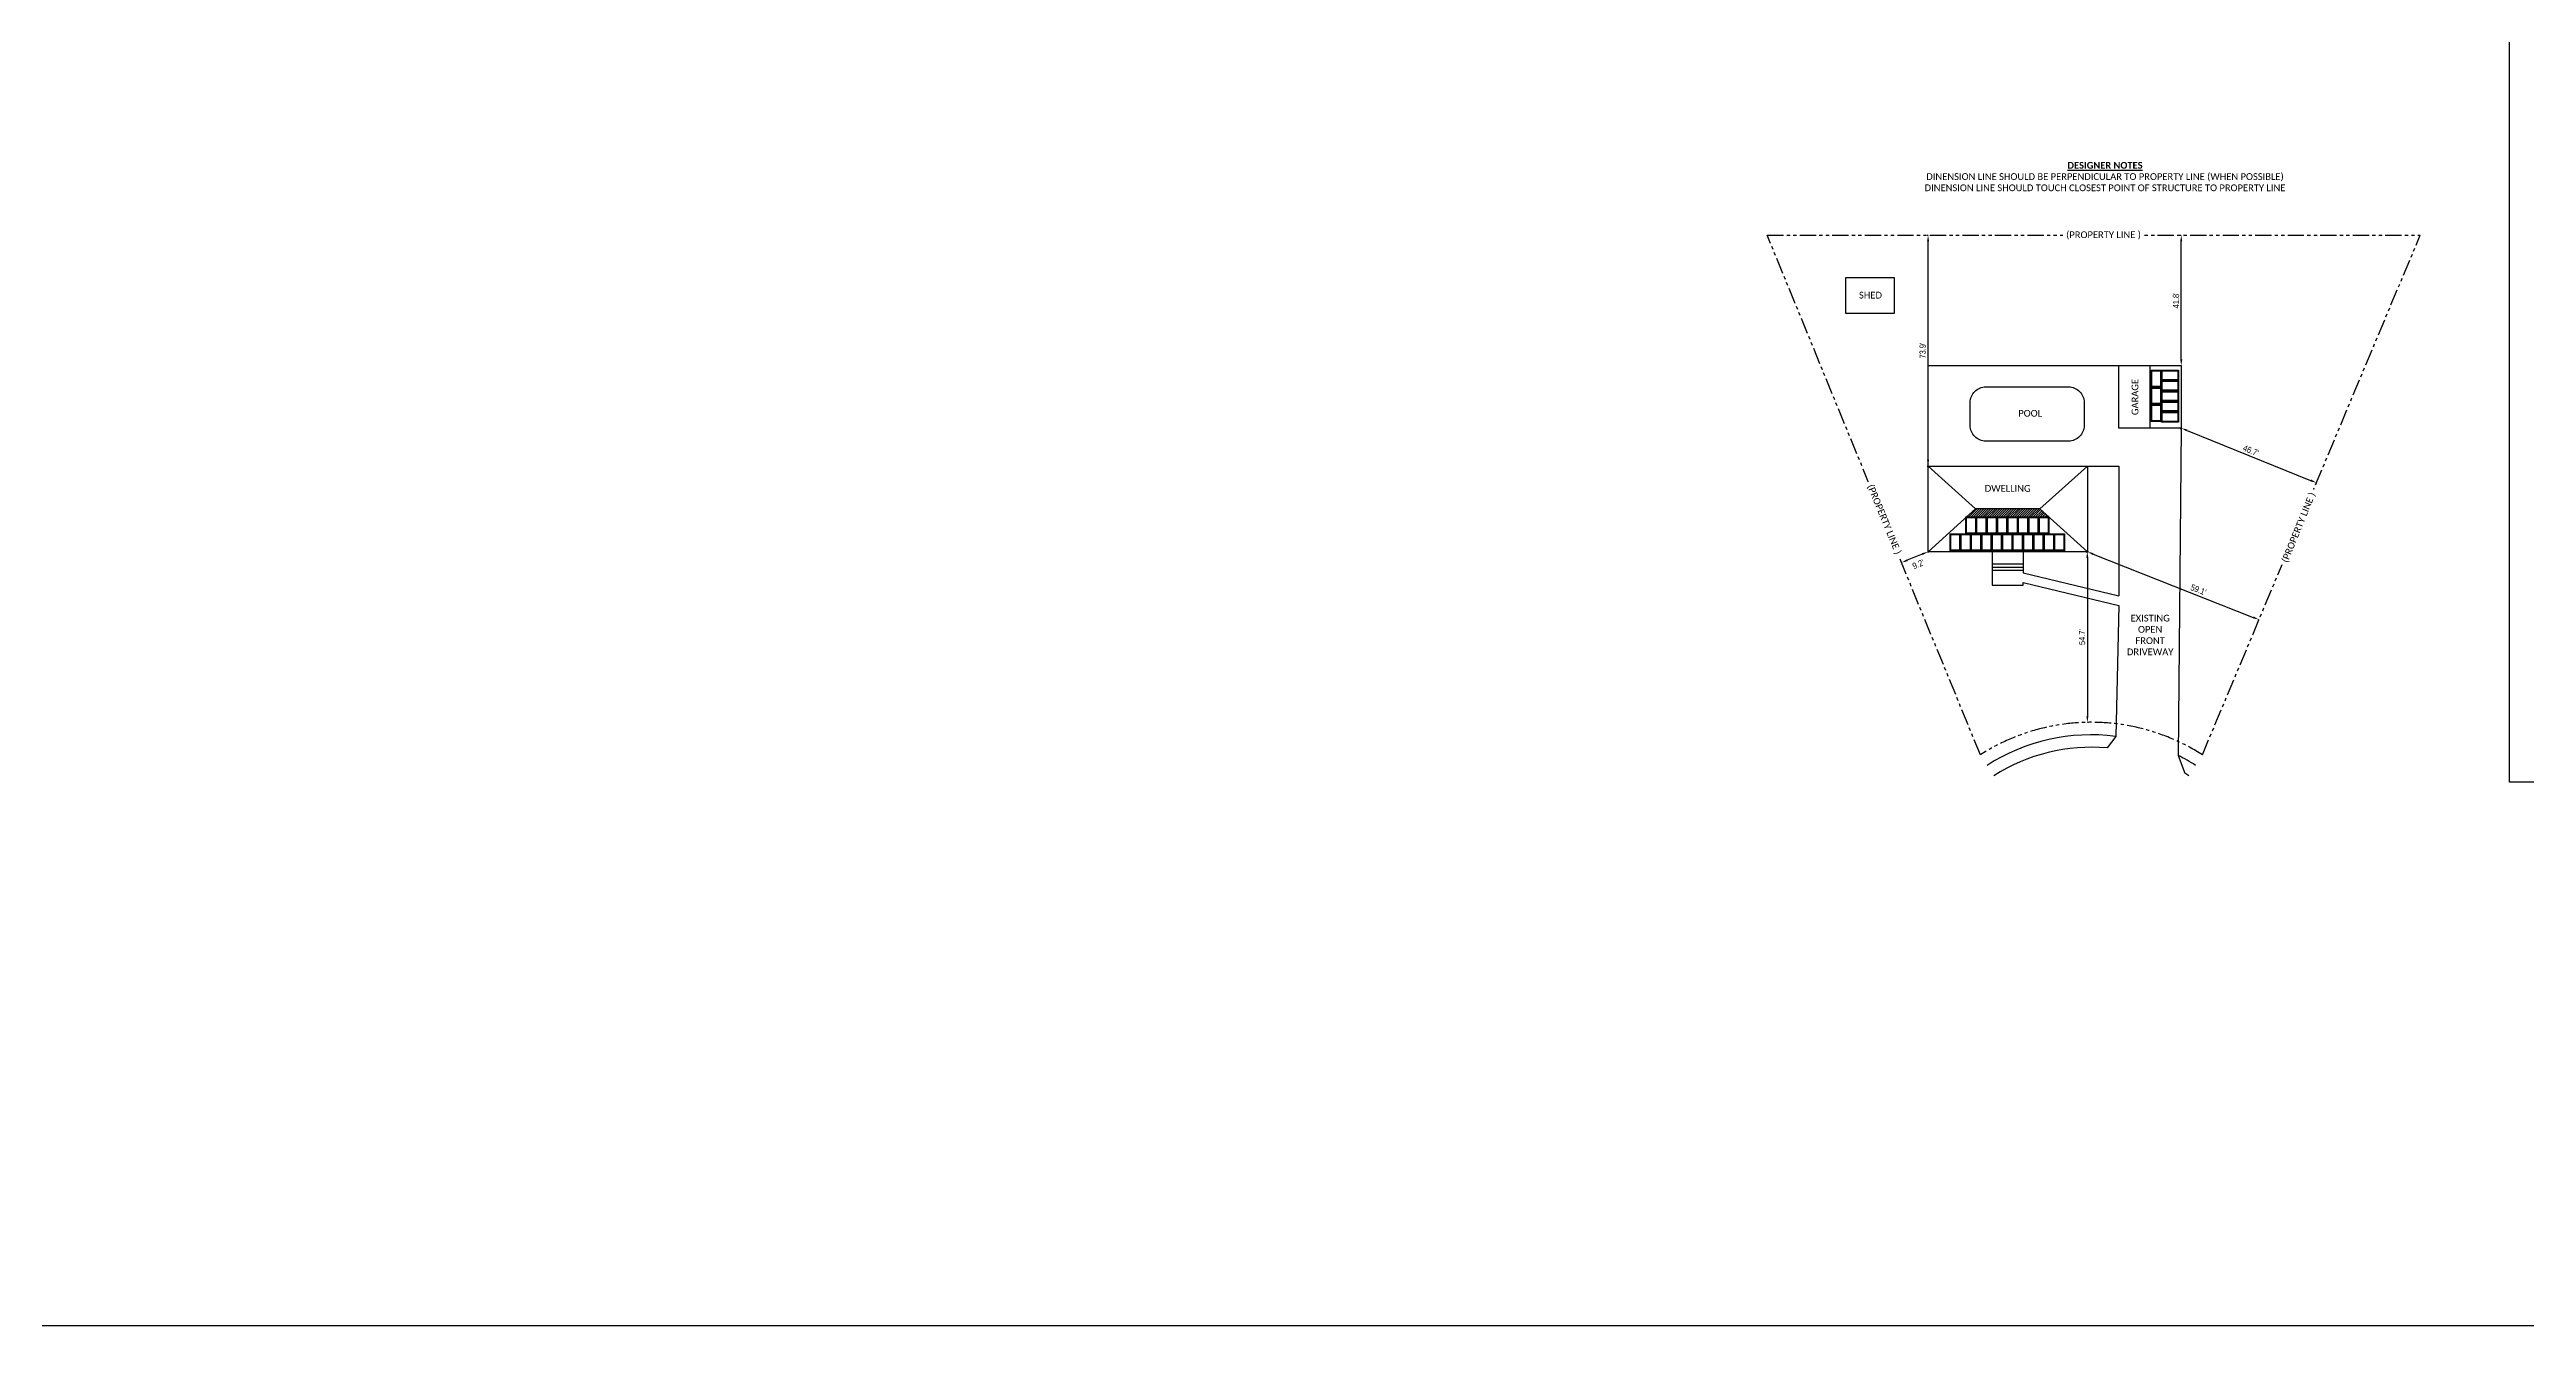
# Model space of a CAD drawing. Header units: feet. Extents: x -13431 to 15277, y 10370 to 29871.
# Drawn here: x -7224 to 2294, y 13448 to 18353 of the extents above; entities that cross this region are included whole.
import ezdxf

# ---------------------------------------------------------------- set-up
doc = ezdxf.new("R2010")
doc.units = ezdxf.units.FT
doc.header["$MEASUREMENT"] = 0
doc.linetypes.add('PHANTOM', pattern=[2.5, 1.25, -0.25, 0.25, -0.25, 0.25, -0.25])
doc.layers.add('LOCKED (NO PRINT)', color=7, linetype='Continuous', plot=False)
doc.layers.add('MODULE FRAME', color=9, linetype='Continuous')
doc.styles.add('1SIXTEENTH', font='technic_.ttf', dxfattribs={"height": 24})
doc.dimstyles.new('DESIGN', dxfattribs={"dimscale": 0, "dimtxt": 24, "dimasz": 24, "dimexe": 0, "dimexo": 4, "dimgap": 8, "dimtad": 1, "dimdec": 1, "dimlfac": 0.083333, "dimzin": 3, "dimdsep": 46, "dimtxsty": '1SIXTEENTH', "dimcen": 24, "dimclrd": 1, "dimclre": 1, "dimclrt": 7, "dimadec": 0, "dimazin": 0, "dimtfac": 1, "dimtdec": 1, "dimtofl": 0, "dimtmove": 2, "dimatfit": 3, "dimfxl": 1, "dimfrac": 2, "dimtolj": 1, "dimtzin": 0, "dimarcsym": 1})

# ---------------------------------------------------------------- blocks, each defined once
blk = doc.blocks.new('*D126')
at = {"color": 1, "lineweight": -2, "transparency": 16777216}
for p, q in [((-105.8, 16376.6), (-107.3, 16380.3)), ((-27.5, 16413), (-85.1, 16389.4)), ((-3.8, 16418.5), (-5.3, 16422.2))]:
    blk.add_line(p, q, dxfattribs=at)
at = {"color": 1, "transparency": 16777216}
for points in [[(-86.7, 16393.1), (-83.6, 16385.7), (-107.3, 16380.3)], [(-29.1, 16416.7), (-26, 16409.3), (-5.3, 16422.2)]]:
    blk.add_solid(points, dxfattribs=at)
at = {"layer": 'Defpoints', "color": 0, "transparency": 16777216}
for p in [(-107.3, 16380.3), (-107.3, 16380.3), (-5.3, 16422.2)]:
    blk.add_point(p, dxfattribs=at)
at = {"color": 7, "transparency": 16777216, "insert": (-43, 16374.1), "char_height": 24, "attachment_point": 5, "rotation": 22.28962, "style": '1SIXTEENTH'}
blk.add_mtext("\\A1;9.2'", dxfattribs=at)
blk = doc.blocks.new('*D127')
at = {"color": 1, "lineweight": -2, "transparency": 16777216}
for p, q in [((610.7, 16422.2), (606.7, 16422.2)), ((606.7, 16398.2), (606.7, 15789.9)), ((610.7, 15765.9), (606.7, 15765.9))]:
    blk.add_line(p, q, dxfattribs=at)
at = {"color": 1, "transparency": 16777216}
for points in [[(602.7, 16398.2), (610.7, 16398.2), (606.7, 16422.2)], [(602.7, 15789.9), (610.7, 15789.9), (606.7, 15765.9)]]:
    blk.add_solid(points, dxfattribs=at)
at = {"layer": 'Defpoints', "color": 0, "transparency": 16777216}
for p in [(606.7, 16422.2), (606.7, 15765.9), (606.7, 15765.9)]:
    blk.add_point(p, dxfattribs=at)
at = {"color": 7, "transparency": 16777216, "insert": (586.4, 16094), "char_height": 24, "attachment_point": 5, "rotation": 90, "style": '1SIXTEENTH'}
blk.add_mtext("\\A1;54.7'", dxfattribs=at)
blk = doc.blocks.new('*D124')
at = {"color": 1, "lineweight": -2, "transparency": 16777216}
for p, q in [((605.2, 16418.4), (606.7, 16422.2)), ((629, 16413.3), (1244.2, 16169.9)), ((1265, 16157.3), (1266.5, 16161.1))]:
    blk.add_line(p, q, dxfattribs=at)
at = {"color": 1, "transparency": 16777216}
for points in [[(630.4, 16417), (627.5, 16409.6), (606.7, 16422.2)], [(1245.6, 16173.6), (1242.7, 16166.2), (1266.5, 16161.1)]]:
    blk.add_solid(points, dxfattribs=at)
at = {"layer": 'Defpoints', "color": 0, "transparency": 16777216}
for p in [(606.7, 16422.2), (1266.5, 16161.1), (1266.5, 16161.1)]:
    blk.add_point(p, dxfattribs=at)
at = {"color": 7, "transparency": 16777216, "insert": (1033.6, 16275.9), "char_height": 24, "attachment_point": 5, "rotation": 338.41206, "style": '1SIXTEENTH'}
blk.add_mtext("\\A1;59.1'", dxfattribs=at)
blk = doc.blocks.new('*D125')
at = {"color": 1, "lineweight": -2, "transparency": 16777216}
for p, q in [((966.1, 16893.8), (967.6, 16897.5)), ((989.8, 16888.5), (1464.8, 16696.4)), ((1485.5, 16683.6), (1487, 16687.3))]:
    blk.add_line(p, q, dxfattribs=at)
at = {"color": 1, "transparency": 16777216}
for points in [[(991.3, 16892.2), (988.3, 16884.8), (967.6, 16897.5)], [(1466.3, 16700.1), (1463.3, 16692.6), (1487, 16687.3)]]:
    blk.add_solid(points, dxfattribs=at)
at = {"layer": 'Defpoints', "color": 0, "transparency": 16777216}
for p in [(967.6, 16897.5), (1487, 16687.3), (1487, 16687.3)]:
    blk.add_point(p, dxfattribs=at)
at = {"color": 7, "transparency": 16777216, "insert": (1234.9, 16811.2), "char_height": 24, "attachment_point": 5, "rotation": 337.97155, "style": '1SIXTEENTH'}
blk.add_mtext("\\A1;46.7'", dxfattribs=at)
blk = doc.blocks.new('*D128')
at = {"color": 1, "lineweight": -2, "transparency": 16777216}
for p, q in [((963.6, 17639), (967.6, 17639)), ((967.6, 17161.5), (967.6, 17615)), ((963.6, 17137.5), (967.6, 17137.5))]:
    blk.add_line(p, q, dxfattribs=at)
at = {"color": 1, "transparency": 16777216}
for points in [[(963.6, 17615), (971.6, 17615), (967.6, 17639)], [(963.6, 17161.5), (971.6, 17161.5), (967.6, 17137.5)]]:
    blk.add_solid(points, dxfattribs=at)
at = {"layer": 'Defpoints', "color": 0, "transparency": 16777216}
for p in [(967.6, 17639), (967.6, 17639), (967.6, 17137.5)]:
    blk.add_point(p, dxfattribs=at)
at = {"color": 7, "transparency": 16777216, "insert": (947.4, 17388.3), "char_height": 24, "attachment_point": 5, "rotation": 90, "style": '1SIXTEENTH'}
blk.add_mtext("\\A1;41.8'", dxfattribs=at)
blk = doc.blocks.new('*D129')
at = {"color": 1, "lineweight": -2, "transparency": 16777216}
for p, q in [((-9.3, 17639), (-5.3, 17639)), ((-5.3, 16775.7), (-5.3, 17615)), ((-9.3, 16751.7), (-5.3, 16751.7))]:
    blk.add_line(p, q, dxfattribs=at)
at = {"color": 1, "transparency": 16777216}
for points in [[(-9.3, 17615), (-1.3, 17615), (-5.3, 17639)], [(-9.3, 16775.7), (-1.3, 16775.7), (-5.3, 16751.7)]]:
    blk.add_solid(points, dxfattribs=at)
at = {"layer": 'Defpoints', "color": 0, "transparency": 16777216}
for p in [(-5.3, 17639), (-5.3, 17639), (-5.3, 16751.7)]:
    blk.add_point(p, dxfattribs=at)
at = {"color": 7, "transparency": 16777216, "insert": (-26, 17195.4), "char_height": 24, "attachment_point": 5, "rotation": 90, "style": '1SIXTEENTH'}
blk.add_mtext("\\A1;73.9'", dxfattribs=at)

msp = doc.modelspace()

# ---------------------------------------------------------------- hatches: boundary and pattern name
h = msp.add_hatch()
h.set_pattern_fill('ANSI31', color=9, scale=50)
h.set_pattern_definition([(45, (480.335, 4280.593), (-4.4194174, 4.4194174), [])])
h.paths.add_polyline_path([(424.15448, 16586.91358), (177.15992, 16586.91358), (142.88394, 16555.96952), (458.43046, 16555.96952)])

# ---------------------------------------------------------------- linework, layer by layer
at = {"color": 3, "linetype": 'PHANTOM', "ltscale": 50}
for p, q in [((195.55958, 15641.38887), (-623.31417, 17639.03974)), ((-623.31417, 17639.03974), (1885.87845, 17639.03974)), ((1048.70735, 15641.38887), (1885.87845, 17639.03974))]:
    msp.add_line(p, q, dxfattribs=at)
at = {"color": 4}
for p, q in [((-5.3428, 16751.67546), (-5.3428, 17137.52083)), ((-5.3428, 17137.52083), (727.59783, 17137.52083)), ((967.59783, 16897.52083), (955.59783, 15639.26314)), ((606.6572, 16751.67546), (727.59783, 16751.67546)), ((727.59783, 16751.67546), (727.59783, 16252.67145)), ((240.6572, 16422.1517), (240.6572, 16333.24428)), ((360.6572, 16374.1517), (240.6572, 16374.1517)), ((360.6572, 16422.1517), (360.6572, 16341.2965)), ((360.6572, 16362.1517), (240.6572, 16362.1517)), ((360.6572, 16350.1517), (240.6572, 16350.1517)), ((360.6572, 16341.2965), (727.59783, 16252.67145)), ((360.6572, 16304.26137), (727.59783, 16215.63632)), ((727.59783, 16215.63632), (715.59783, 15712.44145)), ((715.59783, 15712.44145), (682.56616, 15667.71282)), ((955.59783, 15639.26314), (981.34492, 15570.24938))]:
    msp.add_line(p, q, dxfattribs=at)
at = {"color": 3}
for p, q in [((-5.3428, 16751.67546), (606.6572, 16751.67546)), ((-5.3428, 16422.1517), (-5.3428, 16751.67546)), ((-5.3428, 16751.67546), (177.15992, 16586.91358)), ((606.6572, 16751.67546), (424.15448, 16586.91358)), ((606.6572, 16751.67546), (606.6572, 16422.1517)), ((177.15992, 16586.91358), (-5.3428, 16422.1517)), ((-5.3428, 16422.1517), (177.15992, 16586.91358)), ((424.15448, 16586.91358), (177.15992, 16586.91358)), ((424.15448, 16586.91358), (606.6572, 16422.1517)), ((606.6572, 16422.1517), (424.15448, 16586.91358)), ((606.6572, 16422.1517), (-5.3428, 16422.1517))]:
    msp.add_line(p, q, dxfattribs=at)
at = {"color": 1}
msp.add_line((299.6572, 16586.91358), (300.32109, 16586.91358), dxfattribs=at)
at = {"color": 3}
msp.add_lwpolyline([(-321.41464, 17476.75078), (-135.72068, 17476.75078), (-135.72068, 17337.57534), (-321.41464, 17337.57534)], close=True, dxfattribs=at)
at = {"color": 3, "flags": 128}
for points in [[(727.59783, 17137.52083), (967.59783, 17137.52083), (967.59783, 16897.52083), (727.59783, 16897.52083), (727.59783, 17137.52083)], [(847.59783, 16897.52083), (847.59783, 17137.52083)]]:
    msp.add_lwpolyline(points, dxfattribs=at)
at = {"color": 3}
msp.add_lwpolyline([(216.45542, 17055.85483), (534.2189, 17055.85483, -0.4142135624), (594.2189, 16995.85483), (594.2189, 16907.42928, -0.4142135624), (534.2189, 16847.42928), (216.45542, 16847.42928, -0.4142135624), (156.45542, 16907.42928), (156.45542, 16995.85483, -0.4142135624)], format="xyb", close=True, dxfattribs=at)
at = {"flags": 128}
msp.add_lwpolyline([(177.15992, 16586.91358), (142.88394, 16555.96952), (458.43046, 16555.96952), (424.15448, 16586.91358)], close=True, dxfattribs=at)
at = {"color": 4, "flags": 128}
msp.add_lwpolyline([(240.6572, 16333.24428), (240.6572, 16293.26351), (360.6572, 16293.26351), (360.6572, 16304.26137)], dxfattribs=at)
at = {"color": 3, "linetype": 'PHANTOM', "ltscale": 50}
msp.add_arc((622.13347, 14975.76168), 790.58512, 57.345811641, 122.654188359, dxfattribs=at)
at = {"color": 4}
for radius, start, end in [(742.58512, 82.769375724, 122.654188359), (694.58512, 85.008643763, 122.654188359), (742.58512, 57.345811641, 63.316688499), (694.58512, 57.345811641, 58.858076006)]:
    msp.add_arc((622.13347, 14975.76168), radius, start, end, dxfattribs=at)
at = {"layer": 'LOCKED (NO PRINT)', "color": 7}
msp.add_lwpolyline([(3901.34767, 13447.58805), (3901.34767, 15535.79725), (2229.07061, 15535.79725), (2229.07061, 23025.69204), (-13430.82217, 23025.69204), (-13430.82217, 13447.58805), (3901.34767, 13447.58805)], dxfattribs=at)
at = {"layer": 'MODULE FRAME', "color": 7, "linetype": 'Continuous', "flags": 128}
for points in [[(851.89034, 17119.9435), (890.94034, 17119.9435), (890.94034, 17054.9935), (851.89034, 17054.9935)], [(851.89034, 17053.9935), (890.94034, 17053.9935), (890.94034, 16989.0435), (851.89034, 16989.0435)], [(956.89034, 17119.9435), (956.89034, 17080.8935), (891.94034, 17080.8935), (891.94034, 17119.9435)], [(956.89034, 17079.8935), (956.89034, 17040.8435), (891.94034, 17040.8435), (891.94034, 17079.8935)], [(956.89034, 17039.8435), (956.89034, 17000.7935), (891.94034, 17000.7935), (891.94034, 17039.8435)], [(851.89034, 16988.0435), (890.94034, 16988.0435), (890.94034, 16923.0935), (851.89034, 16923.0935)], [(956.89034, 16999.7935), (956.89034, 16960.7435), (891.94034, 16960.7435), (891.94034, 16999.7935)], [(956.89034, 16959.7435), (956.89034, 16920.6935), (891.94034, 16920.6935), (891.94034, 16959.7435)], [(118.37483, 16425.81952), (79.32483, 16425.81952), (79.32483, 16490.76952), (118.37483, 16490.76952)], [(158.42483, 16425.81952), (119.37483, 16425.81952), (119.37483, 16490.76952), (158.42483, 16490.76952)], [(178.94983, 16491.01952), (139.89983, 16491.01952), (139.89983, 16555.96952), (178.94983, 16555.96952)], [(198.47483, 16425.81952), (159.42483, 16425.81952), (159.42483, 16490.76952), (198.47483, 16490.76952)], [(218.99983, 16491.01952), (179.94983, 16491.01952), (179.94983, 16555.96952), (218.99983, 16555.96952)], [(238.52483, 16425.81952), (199.47483, 16425.81952), (199.47483, 16490.76952), (238.52483, 16490.76952)], [(259.04983, 16491.01952), (219.99983, 16491.01952), (219.99983, 16555.96952), (259.04983, 16555.96952)], [(278.57483, 16425.81952), (239.52483, 16425.81952), (239.52483, 16490.76952), (278.57483, 16490.76952)], [(299.09983, 16491.01952), (260.04983, 16491.01952), (260.04983, 16555.96952), (299.09983, 16555.96952)], [(318.62483, 16425.81952), (279.57483, 16425.81952), (279.57483, 16490.76952), (318.62483, 16490.76952)], [(339.14983, 16491.01952), (300.09983, 16491.01952), (300.09983, 16555.96952), (339.14983, 16555.96952)], [(358.67483, 16425.81952), (319.62483, 16425.81952), (319.62483, 16490.76952), (358.67483, 16490.76952)], [(379.19983, 16491.01952), (340.14983, 16491.01952), (340.14983, 16555.96952), (379.19983, 16555.96952)], [(398.72483, 16425.81952), (359.67483, 16425.81952), (359.67483, 16490.76952), (398.72483, 16490.76952)], [(419.24983, 16491.01952), (380.19983, 16491.01952), (380.19983, 16555.96952), (419.24983, 16555.96952)], [(438.77483, 16425.81952), (399.72483, 16425.81952), (399.72483, 16490.76952), (438.77483, 16490.76952)], [(459.29983, 16491.01952), (420.24983, 16491.01952), (420.24983, 16555.96952), (459.29983, 16555.96952)], [(478.82483, 16425.81952), (439.77483, 16425.81952), (439.77483, 16490.76952), (478.82483, 16490.76952)], [(518.87483, 16425.81952), (479.82483, 16425.81952), (479.82483, 16490.76952), (518.87483, 16490.76952)]]:
    msp.add_lwpolyline(points, close=True, dxfattribs=at)
at = {"layer": 'MODULE FRAME', "color": 8, "linetype": 'Continuous', "flags": 128}
for points in [[(854.40704, 17117.4268), (888.42364, 17117.4268), (888.42364, 17057.5102), (854.40704, 17057.5102)], [(854.40704, 17051.4768), (888.42364, 17051.4768), (888.42364, 16991.5602), (854.40704, 16991.5602)], [(954.37364, 17117.4268), (954.37364, 17083.4102), (894.45704, 17083.4102), (894.45704, 17117.4268)], [(954.37364, 17077.3768), (954.37364, 17043.3602), (894.45704, 17043.3602), (894.45704, 17077.3768)], [(954.37364, 17037.3268), (954.37364, 17003.3102), (894.45704, 17003.3102), (894.45704, 17037.3268)], [(854.40704, 16985.5268), (888.42364, 16985.5268), (888.42364, 16925.6102), (854.40704, 16925.6102)], [(954.37364, 16997.2768), (954.37364, 16963.2602), (894.45704, 16963.2602), (894.45704, 16997.2768)], [(954.37364, 16957.2268), (954.37364, 16923.2102), (894.45704, 16923.2102), (894.45704, 16957.2268)], [(115.85813, 16428.33622), (81.84153, 16428.33622), (81.84153, 16488.25282), (115.85813, 16488.25282)], [(155.90813, 16428.33622), (121.89153, 16428.33622), (121.89153, 16488.25282), (155.90813, 16488.25282)], [(176.43313, 16493.53622), (142.41653, 16493.53622), (142.41653, 16553.45282), (176.43313, 16553.45282)], [(195.95813, 16428.33622), (161.94153, 16428.33622), (161.94153, 16488.25282), (195.95813, 16488.25282)], [(216.48313, 16493.53622), (182.46653, 16493.53622), (182.46653, 16553.45282), (216.48313, 16553.45282)], [(236.00813, 16428.33622), (201.99153, 16428.33622), (201.99153, 16488.25282), (236.00813, 16488.25282)], [(256.53313, 16493.53622), (222.51653, 16493.53622), (222.51653, 16553.45282), (256.53313, 16553.45282)], [(276.05813, 16428.33622), (242.04153, 16428.33622), (242.04153, 16488.25282), (276.05813, 16488.25282)], [(296.58313, 16493.53622), (262.56653, 16493.53622), (262.56653, 16553.45282), (296.58313, 16553.45282)], [(316.10813, 16428.33622), (282.09153, 16428.33622), (282.09153, 16488.25282), (316.10813, 16488.25282)], [(336.63313, 16493.53622), (302.61653, 16493.53622), (302.61653, 16553.45282), (336.63313, 16553.45282)], [(356.15813, 16428.33622), (322.14153, 16428.33622), (322.14153, 16488.25282), (356.15813, 16488.25282)], [(376.68313, 16493.53622), (342.66653, 16493.53622), (342.66653, 16553.45282), (376.68313, 16553.45282)], [(396.20813, 16428.33622), (362.19153, 16428.33622), (362.19153, 16488.25282), (396.20813, 16488.25282)], [(416.73313, 16493.53622), (382.71653, 16493.53622), (382.71653, 16553.45282), (416.73313, 16553.45282)], [(436.25813, 16428.33622), (402.24153, 16428.33622), (402.24153, 16488.25282), (436.25813, 16488.25282)], [(456.78313, 16493.53622), (422.76653, 16493.53622), (422.76653, 16553.45282), (456.78313, 16553.45282)], [(476.30813, 16428.33622), (442.29153, 16428.33622), (442.29153, 16488.25282), (476.30813, 16488.25282)], [(516.35813, 16428.33622), (482.34153, 16428.33622), (482.34153, 16488.25282), (516.35813, 16488.25282)]]:
    msp.add_lwpolyline(points, close=True, dxfattribs=at)

# ---------------------------------------------------------------- dimensions: what is measured, and where the dimension line sits
for p1, p2, picture, middle in [((-5.3428, 16751.67546), (-5.3428, 17639.03974), '*D129', (-25.95683, 17195.3576)), ((967.59783, 17137.52083), (967.59783, 17639.03974), '*D128', (947.36976, 17388.28028)), ((967.59783, 16897.52083), (1487.04636, 16687.34986), '*D125', (1234.9024, 16811.17045)), ((606.6572, 16422.1517), (606.6572, 15765.8692), '*D127', (586.3765, 16094.01045))]:
    dim = msp.add_aligned_dim(p1=p1, p2=p2, distance=0, dimstyle='DESIGN', override={"dimscale": 1, "dimpost": "'"})
    dim.commit()
    dim.dimension.update_dxf_attribs({"geometry": picture, "text_midpoint": middle})
dim = msp.add_linear_dim(base=(-107.34901, 16380.33748), p1=(-5.3428, 16422.1517), p2=(-107.34901, 16380.33748), angle=202.289624102, dimstyle='DESIGN', override={"dimscale": 1, "dimpost": "'"})
dim.commit()
dim.dimension.update_dxf_attribs({"geometry": '*D126', "text_midpoint": (-43.01825, 16374.11156), "dimtype": 161})

# ---------------------------------------------------------------- next in the draw order: texts
at = {"char_height": 25.92, "attachment_point": 5, "style": '1SIXTEENTH', "bg_fill": 3, "box_fill_scale": 1.5, "bg_fill_color": 256, "bg_fill_transparency": 0}
for s, width, insert in [('{\\fCalibri|b0|i0|c0|p34;(PROPERTY LINE )}', 286.8905942, (668.97136, 17637.99185)), ('{\\fCalibri|b0|i0|c0|p34;SHED}', 86.2926567, (-226.75416, 17408.32643)), ('{\\fCalibri|b0|i0|c0|p34;POOL}', 210.360898, (386.94123, 16954.22921)), ('{\\fCalibri|b0|i0|c0|p34;DWELLING}', 183.5816727, (300.71223, 16665.30844)), ('{\\fCalibri|b0|i0|c0|p34;EXISTING\\POPEN FRONT DRIVEWAY}', 2, (848.04658, 16102.03915))]:
    msp.add_mtext_dynamic_manual_height_columns(s, width=width, gutter_width=370.66776, heights=[0], dxfattribs=dict(at, insert=insert))
for s, width, insert, rotation in [('{\\fCalibri|b0|i0|c0|p34;GARAGE}', 146.5838023, (789.79967, 17016.89993), 90), ('{\\fCalibri|b0|i0|c0|p34;(PROPERTY LINE )}', 286.8905942, (-175.55776, 16545.83462), 292.348110249), ('{\\fCalibri|b0|i0|c0|p34;(PROPERTY LINE )}', 286.8905942, (1420.52737, 16514.74167), 67.967462567)]:
    msp.add_mtext_dynamic_manual_height_columns(s, width=width, gutter_width=370.66776, heights=[0], dxfattribs=dict(at, insert=insert, rotation=rotation))
at = {"layer": 'LOCKED (NO PRINT)', "insert": (674.5356, 17864.24775), "char_height": 25.92, "attachment_point": 5, "style": '1SIXTEENTH', "bg_fill": 2}
msp.add_mtext_dynamic_manual_height_columns('{\\fCalibri|b1|i0|c0|p34;\\LDESIGNER NOTES\\P\\fCalibri|b0|i0|c0|p34;\\lDINENSION LINE SHOULD BE PERPENDICULAR TO PROPERTY LINE (WHEN POSSIBLE)\\P\\W1;DINENSION LINE SHOULD TOUCH CLOSEST POINT OF STRUCTURE TO PROPERTY LINE}', width=2833.1198491, gutter_width=370.66776, heights=[0], dxfattribs=at)

# ---------------------------------------------------------------- next in the draw order: dimensions: what is measured, and where the dimension line sits
dim = msp.add_linear_dim(base=(1266.49214, 16161.06517), p1=(606.6572, 16422.1517), p2=(1266.49214, 16161.06517), angle=338.412056909, dimstyle='DESIGN', override={"dimscale": 1, "dimpost": "'"})
dim.commit()
dim.dimension.update_dxf_attribs({"geometry": '*D124', "text_midpoint": (1033.60062, 16275.93737), "dimtype": 161})

doc.saveas('drawing.dxf')
